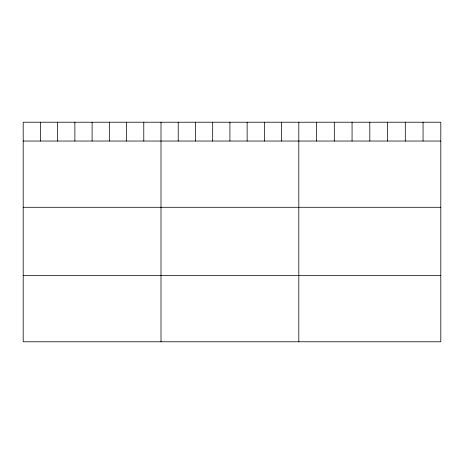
<?xml version="1.0" encoding="UTF-8"?>
<svg xmlns="http://www.w3.org/2000/svg" width="464" height="464" viewBox="0 0 464 464"><rect width="100%" height="100%" fill="white"/><g stroke="black" fill="none" stroke-linecap="round" stroke-linejoin="round"><path stroke-width="0.7" d="M440.8 141.039L440.8 341.777L23.2 341.777L23.2 122.223L440.8 122.223L440.8 141.039L23.2 141.039M23.2 207.286L440.8 207.286M23.2 275.535L440.8 275.535M423.052 122.223L423.052 141.039M405.304 122.223L405.304 141.039M387.556 122.223L387.556 141.039M369.808 122.223L369.808 141.039M352.06 122.223L352.06 141.039M334.312 122.223L334.312 141.039M316.564 122.223L316.564 141.039M298.816 122.223L298.816 341.777M281.59 122.223L281.59 141.039M264.364 122.223L264.364 141.039M247.138 122.223L247.138 141.039M229.912 122.223L229.912 141.039M212.686 122.223L212.686 141.039M195.46 122.223L195.46 141.039M178.234 122.223L178.234 141.039M161.008 122.223L161.008 341.777M143.782 122.223L143.782 141.039M126.556 122.223L126.556 141.039M109.33 122.223L109.33 141.039M92.104 122.223L92.104 141.039M74.878 122.223L74.878 141.039M57.652 122.223L57.652 141.039M40.426 122.223L40.426 141.039"/></g></svg>
